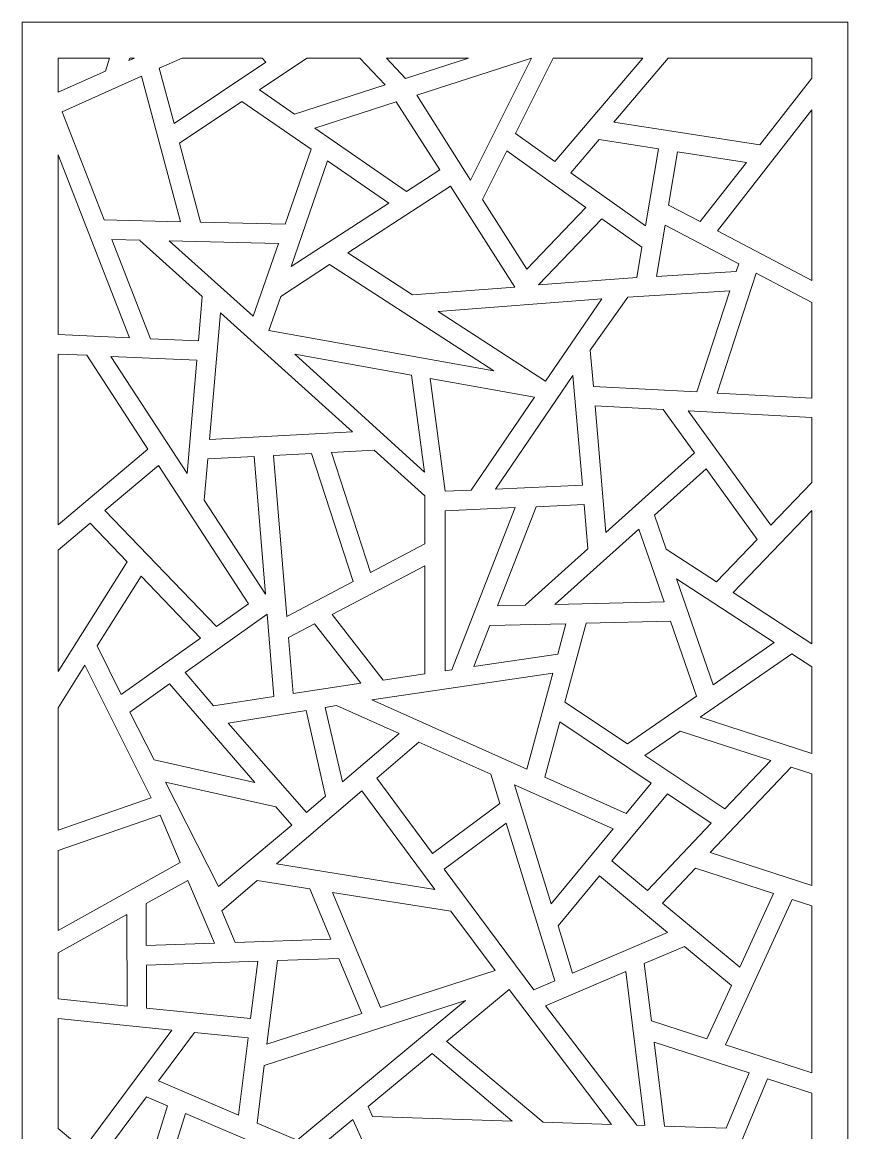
# Model space of a CAD drawing. Header units: centimetres. Extents: x 16 to 23, y -8.6 to 8.7.
# Drawn here: x 15.99 to 22.99, y -0.73 to 8.69 of the extents above; entities that cross this region are included whole.
import ezdxf

# ---------------------------------------------------------------- set-up
doc = ezdxf.new("R2010")
doc.units = ezdxf.units.CM
doc.header["$MEASUREMENT"] = 0
doc.layers.add('layer 1', color=7, linetype='Continuous')

msp = doc.modelspace()

# ---------------------------------------------------------------- linework, layer by layer
at = {"layer": 'layer 1', "color": 250, "lineweight": 9}
for points, knots in [([(15.99102, 8.68746), (15.99102, 8.68746), (22.99165, 8.68746), (22.99165, 8.68746), (22.99165, 8.68746), (22.99165, 8.68746), (22.99165, -8.63422), (22.99165, -8.63422), (22.99165, -8.63422), (22.99165, -8.63422), (15.99102, -8.63422), (15.99102, -8.63422), (15.99102, -8.63422), (15.99102, -8.63422), (15.99102, 8.68746), (15.99102, 8.68746)], [0, 0, 0, 0, 0.2, 0.2, 0.2, 0.2, 0.4, 0.4, 0.4, 0.4, 0.6, 0.6, 0.6, 0.6, 1, 1, 1, 1]), ([(16.2952, 8.38327), (16.2952, 8.38327), (16.73015, 8.38327), (16.73015, 8.38327), (16.73015, 8.38327), (16.73015, 8.38327), (16.69594, 8.2725), (16.69594, 8.2725), (16.69594, 8.2725), (16.69594, 8.2725), (16.2952, 8.09321), (16.2952, 8.09321), (16.2952, 8.09321), (16.2952, 8.09321), (16.2952, 8.38327), (16.2952, 8.38327)], [0, 0, 0, 0, 0.2, 0.2, 0.2, 0.2, 0.4, 0.4, 0.4, 0.4, 0.6, 0.6, 0.6, 0.6, 1, 1, 1, 1]), ([(16.9026, 8.38327), (16.9026, 8.38327), (16.94348, 8.38327), (16.94348, 8.38327), (16.94348, 8.38327), (16.94348, 8.38327), (16.89605, 8.36206), (16.89605, 8.36206), (16.89605, 8.36206), (16.89605, 8.36206), (16.9026, 8.38327), (16.9026, 8.38327)], [0, 0, 0, 0, 0.25, 0.25, 0.25, 0.25, 0.5, 0.5, 0.5, 0.5, 1, 1, 1, 1]), ([(17.34696, 8.38327), (17.34696, 8.38327), (18.02635, 8.38327), (18.02635, 8.38327), (18.02635, 8.38327), (18.02635, 8.38327), (18.05574, 8.3478), (18.05574, 8.3478), (18.05574, 8.3478), (18.05574, 8.3478), (17.27912, 7.8288), (17.27912, 7.8288), (17.27912, 7.8288), (17.27912, 7.8288), (17.15357, 8.29675), (17.15357, 8.29675), (17.15357, 8.29675), (17.15357, 8.29675), (17.34696, 8.38327), (17.34696, 8.38327)], [0, 0, 0, 0, 0.1666667, 0.1666667, 0.1666667, 0.1666667, 0.3333333, 0.3333333, 0.3333333, 0.3333333, 0.5, 0.5, 0.5, 0.5, 0.6666667, 0.6666667, 0.6666667, 0.6666667, 1, 1, 1, 1]), ([(18.40521, 8.38327), (18.40521, 8.38327), (18.85301, 8.38327), (18.85301, 8.38327), (18.85301, 8.38327), (18.85301, 8.38327), (19.06866, 8.1552), (19.06866, 8.1552), (19.06866, 8.1552), (19.06866, 8.1552), (18.30096, 7.90678), (18.30096, 7.90678), (18.30096, 7.90678), (18.30096, 7.90678), (18.00188, 8.11375), (18.00188, 8.11375), (18.00188, 8.11375), (18.00188, 8.11375), (18.40521, 8.38327), (18.40521, 8.38327)], [0, 0, 0, 0, 0.1666667, 0.1666667, 0.1666667, 0.1666667, 0.3333333, 0.3333333, 0.3333333, 0.3333333, 0.5, 0.5, 0.5, 0.5, 0.6666667, 0.6666667, 0.6666667, 0.6666667, 1, 1, 1, 1]), ([(19.77447, 8.38327), (19.77447, 8.38327), (19.24223, 8.21137), (19.24223, 8.21137), (19.24223, 8.21137), (19.24223, 8.21137), (19.07968, 8.38327), (19.07968, 8.38327), (19.07968, 8.38327), (19.07968, 8.38327), (19.77447, 8.38327), (19.77447, 8.38327)], [0, 0, 0, 0, 0.25, 0.25, 0.25, 0.25, 0.5, 0.5, 0.5, 0.5, 1, 1, 1, 1]), ([(19.33615, 8.06848), (19.33615, 8.06848), (20.30906, 8.38327), (20.30906, 8.38327), (20.30906, 8.38327), (20.30906, 8.38327), (19.79183, 7.34656), (19.79183, 7.34656), (19.79183, 7.34656), (19.79183, 7.34656), (19.33615, 8.06848), (19.33615, 8.06848)], [0, 0, 0, 0, 0.25, 0.25, 0.25, 0.25, 0.5, 0.5, 0.5, 0.5, 1, 1, 1, 1]), ([(21.2536, 8.38327), (21.2536, 8.38327), (20.49306, 8.38327), (20.49306, 8.38327), (20.49306, 8.38327), (20.49306, 8.38327), (20.17444, 7.74464), (20.17444, 7.74464), (20.17444, 7.74464), (20.17444, 7.74464), (20.5083, 7.50645), (20.5083, 7.50645), (20.5083, 7.50645), (20.5083, 7.50645), (21.2536, 8.38327), (21.2536, 8.38327)], [0, 0, 0, 0, 0.2, 0.2, 0.2, 0.2, 0.4, 0.4, 0.4, 0.4, 0.6, 0.6, 0.6, 0.6, 1, 1, 1, 1]), ([(22.68747, 8.21369), (22.68747, 8.21369), (22.68747, 8.38327), (22.68747, 8.38327), (22.68747, 8.38327), (22.68747, 8.38327), (21.4697, 8.38327), (21.4697, 8.38327), (21.4697, 8.38327), (21.4697, 8.38327), (21.00749, 7.83951), (21.00749, 7.83951), (21.00749, 7.83951), (21.00749, 7.83951), (22.24703, 7.6474), (22.24703, 7.6474), (22.24703, 7.6474), (22.24703, 7.6474), (22.68747, 8.21369), (22.68747, 8.21369)], [0, 0, 0, 0, 0.1666667, 0.1666667, 0.1666667, 0.1666667, 0.3333333, 0.3333333, 0.3333333, 0.3333333, 0.5, 0.5, 0.5, 0.5, 0.6666667, 0.6666667, 0.6666667, 0.6666667, 1, 1, 1, 1]), ([(16.68702, 7.01125), (16.68702, 7.01125), (17.33229, 6.9954), (17.33229, 6.9954), (17.33229, 6.9954), (17.33229, 6.9954), (17.00141, 8.22866), (17.00141, 8.22866), (17.00141, 8.22866), (17.00141, 8.22866), (16.32965, 7.92809), (16.32965, 7.92809), (16.32965, 7.92809), (16.32965, 7.92809), (16.68702, 7.01125), (16.68702, 7.01125)], [0, 0, 0, 0, 0.2, 0.2, 0.2, 0.2, 0.4, 0.4, 0.4, 0.4, 0.6, 0.6, 0.6, 0.6, 1, 1, 1, 1]), ([(17.50385, 6.99118), (17.50385, 6.99118), (18.22024, 6.97358), (18.22024, 6.97358), (18.22024, 6.97358), (18.22024, 6.97358), (18.44001, 7.61018), (18.44001, 7.61018), (18.44001, 7.61018), (18.44001, 7.61018), (17.85458, 8.01531), (17.85458, 8.01531), (17.85458, 8.01531), (17.85458, 8.01531), (17.32418, 7.66086), (17.32418, 7.66086), (17.32418, 7.66086), (17.32418, 7.66086), (17.50385, 6.99118), (17.50385, 6.99118)], [0, 0, 0, 0, 0.1666667, 0.1666667, 0.1666667, 0.1666667, 0.3333333, 0.3333333, 0.3333333, 0.3333333, 0.5, 0.5, 0.5, 0.5, 0.6666667, 0.6666667, 0.6666667, 0.6666667, 1, 1, 1, 1]), ([(19.16088, 8.01176), (19.16088, 8.01176), (18.47156, 7.78873), (18.47156, 7.78873), (18.47156, 7.78873), (18.47156, 7.78873), (19.24856, 7.25102), (19.24856, 7.25102), (19.24856, 7.25102), (19.24856, 7.25102), (19.53179, 7.43476), (19.53179, 7.43476), (19.53179, 7.43476), (19.53179, 7.43476), (19.16088, 8.01176), (19.16088, 8.01176)], [0, 0, 0, 0, 0.2, 0.2, 0.2, 0.2, 0.4, 0.4, 0.4, 0.4, 0.6, 0.6, 0.6, 0.6, 1, 1, 1, 1]), ([(22.68747, 6.49681), (22.68747, 6.49681), (22.68747, 7.94557), (22.68747, 7.94557), (22.68747, 7.94557), (22.68747, 7.94557), (21.88813, 6.91783), (21.88813, 6.91783), (21.88813, 6.91783), (21.88813, 6.91783), (22.68747, 6.49681), (22.68747, 6.49681)], [0, 0, 0, 0, 0.25, 0.25, 0.25, 0.25, 0.5, 0.5, 0.5, 0.5, 1, 1, 1, 1]), ([(21.27566, 6.95903), (21.27566, 6.95903), (20.64283, 7.41049), (20.64283, 7.41049), (20.64283, 7.41049), (20.64283, 7.41049), (20.88238, 7.69232), (20.88238, 7.69232), (20.88238, 7.69232), (20.88238, 7.69232), (21.38552, 7.61434), (21.38552, 7.61434), (21.38552, 7.61434), (21.38552, 7.61434), (21.27566, 6.95903), (21.27566, 6.95903)], [0, 0, 0, 0, 0.2, 0.2, 0.2, 0.2, 0.4, 0.4, 0.4, 0.4, 0.6, 0.6, 0.6, 0.6, 1, 1, 1, 1]), ([(16.2952, 6.03797), (16.2952, 6.03797), (16.2952, 7.56313), (16.2952, 7.56313), (16.2952, 7.56313), (16.2952, 7.56313), (16.90029, 6.0108), (16.90029, 6.0108), (16.90029, 6.0108), (16.90029, 6.0108), (16.2952, 6.03797), (16.2952, 6.03797)], [0, 0, 0, 0, 0.25, 0.25, 0.25, 0.25, 0.5, 0.5, 0.5, 0.5, 1, 1, 1, 1]), ([(20.26884, 6.59324), (20.26884, 6.59324), (19.89474, 7.18402), (19.89474, 7.18402), (19.89474, 7.18402), (19.89474, 7.18402), (20.10009, 7.59561), (20.10009, 7.59561), (20.10009, 7.59561), (20.10009, 7.59561), (20.77121, 7.11684), (20.77121, 7.11684), (20.77121, 7.11684), (20.77121, 7.11684), (20.26884, 6.59324), (20.26884, 6.59324)], [0, 0, 0, 0, 0.2, 0.2, 0.2, 0.2, 0.4, 0.4, 0.4, 0.4, 0.6, 0.6, 0.6, 0.6, 1, 1, 1, 1]), ([(21.5482, 7.58913), (21.5482, 7.58913), (22.13142, 7.49874), (22.13142, 7.49874), (22.13142, 7.49874), (22.13142, 7.49874), (21.7402, 6.99574), (21.7402, 6.99574), (21.7402, 6.99574), (21.7402, 6.99574), (21.47237, 7.1368), (21.47237, 7.1368), (21.47237, 7.1368), (21.47237, 7.1368), (21.5482, 7.58913), (21.5482, 7.58913)], [0, 0, 0, 0, 0.2, 0.2, 0.2, 0.2, 0.4, 0.4, 0.4, 0.4, 0.6, 0.6, 0.6, 0.6, 1, 1, 1, 1]), ([(18.58057, 7.51292), (18.58057, 7.51292), (18.2707, 6.61537), (18.2707, 6.61537), (18.2707, 6.61537), (18.2707, 6.61537), (19.09927, 7.15398), (19.09927, 7.15398), (19.09927, 7.15398), (19.09927, 7.15398), (18.58057, 7.51292), (18.58057, 7.51292)], [0, 0, 0, 0, 0.25, 0.25, 0.25, 0.25, 0.5, 0.5, 0.5, 0.5, 1, 1, 1, 1]), ([(19.30175, 6.37391), (19.30175, 6.37391), (18.75087, 6.73118), (18.75087, 6.73118), (18.75087, 6.73118), (18.75087, 6.73118), (19.62212, 7.29611), (19.62212, 7.29611), (19.62212, 7.29611), (19.62212, 7.29611), (20.1687, 6.44089), (20.1687, 6.44089), (20.1687, 6.44089), (20.1687, 6.44089), (19.30175, 6.37391), (19.30175, 6.37391)], [0, 0, 0, 0, 0.2, 0.2, 0.2, 0.2, 0.4, 0.4, 0.4, 0.4, 0.6, 0.6, 0.6, 0.6, 1, 1, 1, 1]), ([(20.90668, 7.0202), (20.90668, 7.0202), (21.24541, 6.77855), (21.24541, 6.77855), (21.24541, 6.77855), (21.24541, 6.77855), (21.20325, 6.52175), (21.20325, 6.52175), (21.20325, 6.52175), (21.20325, 6.52175), (20.36786, 6.45999), (20.36786, 6.45999), (20.36786, 6.45999), (20.36786, 6.45999), (20.90668, 7.0202), (20.90668, 7.0202)], [0, 0, 0, 0, 0.2, 0.2, 0.2, 0.2, 0.4, 0.4, 0.4, 0.4, 0.6, 0.6, 0.6, 0.6, 1, 1, 1, 1]), ([(21.44371, 6.96589), (21.44371, 6.96589), (22.06643, 6.63791), (22.06643, 6.63791), (22.06643, 6.63791), (22.06643, 6.63791), (22.04527, 6.57289), (22.04527, 6.57289), (22.04527, 6.57289), (22.04527, 6.57289), (21.37096, 6.53193), (21.37096, 6.53193), (21.37096, 6.53193), (21.37096, 6.53193), (21.44371, 6.96589), (21.44371, 6.96589)], [0, 0, 0, 0, 0.2, 0.2, 0.2, 0.2, 0.4, 0.4, 0.4, 0.4, 0.6, 0.6, 0.6, 0.6, 1, 1, 1, 1]), ([(17.08013, 6.00273), (17.08013, 6.00273), (17.48587, 5.98451), (17.48587, 5.98451), (17.48587, 5.98451), (17.48587, 5.98451), (17.51829, 6.35998), (17.51829, 6.35998), (17.51829, 6.35998), (17.51829, 6.35998), (16.98888, 6.83558), (16.98888, 6.83558), (16.98888, 6.83558), (16.98888, 6.83558), (16.99214, 6.83895), (16.99214, 6.83895), (16.99214, 6.83895), (16.99214, 6.83895), (16.75188, 6.84486), (16.75188, 6.84486), (16.75188, 6.84486), (16.75188, 6.84486), (17.08013, 6.00273), (17.08013, 6.00273)], [0, 0, 0, 0, 0.1428571, 0.1428571, 0.1428571, 0.1428571, 0.2857143, 0.2857143, 0.2857143, 0.2857143, 0.4285714, 0.4285714, 0.4285714, 0.4285714, 0.5714286, 0.5714286, 0.5714286, 0.5714286, 0.7142857, 0.7142857, 0.7142857, 0.7142857, 1, 1, 1, 1]), ([(17.23835, 6.83291), (17.23835, 6.83291), (17.95074, 6.19295), (17.95074, 6.19295), (17.95074, 6.19295), (17.95074, 6.19295), (18.16382, 6.81017), (18.16382, 6.81017), (18.16382, 6.81017), (18.16382, 6.81017), (17.23835, 6.83291), (17.23835, 6.83291)], [0, 0, 0, 0, 0.25, 0.25, 0.25, 0.25, 0.5, 0.5, 0.5, 0.5, 1, 1, 1, 1]), ([(18.08365, 6.07355), (18.08365, 6.07355), (18.08365, 6.07355), (18.08365, 6.07355), (18.08365, 6.07355), (18.08365, 6.07355), (18.18332, 6.36224), (18.18332, 6.36224), (18.18332, 6.36224), (18.18332, 6.36224), (18.59811, 6.63307), (18.59811, 6.63307), (18.59811, 6.63307), (18.59811, 6.63307), (19.99074, 5.72991), (19.99074, 5.72991), (19.99074, 5.72991), (19.99074, 5.72991), (18.08365, 6.07356), (18.08365, 6.07356), (18.08365, 6.07356), (18.08365, 6.07356), (18.08365, 6.07355), (18.08365, 6.07355)], [0, 0, 0, 0, 0.1428571, 0.1428571, 0.1428571, 0.1428571, 0.2857143, 0.2857143, 0.2857143, 0.2857143, 0.4285714, 0.4285714, 0.4285714, 0.4285714, 0.5714286, 0.5714286, 0.5714286, 0.5714286, 0.7142857, 0.7142857, 0.7142857, 0.7142857, 1, 1, 1, 1]), ([(22.68747, 5.49953), (22.68747, 5.49953), (22.68747, 6.31081), (22.68747, 6.31081), (22.68747, 6.31081), (22.68747, 6.31081), (22.21415, 6.56011), (22.21415, 6.56011), (22.21415, 6.56011), (22.21415, 6.56011), (21.88292, 5.54223), (21.88292, 5.54223), (21.88292, 5.54223), (21.88292, 5.54223), (22.68747, 5.49953), (22.68747, 5.49953)], [0, 0, 0, 0, 0.2, 0.2, 0.2, 0.2, 0.4, 0.4, 0.4, 0.4, 0.6, 0.6, 0.6, 0.6, 1, 1, 1, 1]), ([(21.99169, 6.40826), (21.99169, 6.40826), (21.12668, 6.35636), (21.12668, 6.35636), (21.12668, 6.35636), (21.12668, 6.35636), (20.80747, 5.90536), (20.80747, 5.90536), (20.80747, 5.90536), (20.80747, 5.90536), (20.83402, 5.59792), (20.83402, 5.59792), (20.83402, 5.59792), (20.83402, 5.59792), (21.71281, 5.55127), (21.71281, 5.55127), (21.71281, 5.55127), (21.71281, 5.55127), (21.99169, 6.40826), (21.99169, 6.40826)], [0, 0, 0, 0, 0.1666667, 0.1666667, 0.1666667, 0.1666667, 0.3333333, 0.3333333, 0.3333333, 0.3333333, 0.5, 0.5, 0.5, 0.5, 0.6666667, 0.6666667, 0.6666667, 0.6666667, 1, 1, 1, 1]), ([(19.51936, 6.23278), (19.51936, 6.23278), (20.90575, 6.34148), (20.90575, 6.34148), (20.90575, 6.34148), (20.90575, 6.34148), (20.42902, 5.64283), (20.42902, 5.64283), (20.42902, 5.64283), (20.42902, 5.64283), (19.51936, 6.23278), (19.51936, 6.23278)], [0, 0, 0, 0, 0.25, 0.25, 0.25, 0.25, 0.5, 0.5, 0.5, 0.5, 1, 1, 1, 1]), ([(18.7931, 5.21323), (18.7931, 5.21323), (17.6716, 6.22227), (17.6716, 6.22227), (17.6716, 6.22227), (17.6716, 6.22227), (17.57888, 5.14878), (17.57888, 5.14878), (17.57888, 5.14878), (17.57888, 5.14878), (18.7931, 5.21323), (18.7931, 5.21323)], [0, 0, 0, 0, 0.25, 0.25, 0.25, 0.25, 0.5, 0.5, 0.5, 0.5, 1, 1, 1, 1]), ([(16.2952, 4.42503), (16.2952, 4.42503), (16.2952, 5.87319), (16.2952, 5.87319), (16.2952, 5.87319), (16.2952, 5.87319), (16.53946, 5.86223), (16.53946, 5.86223), (16.53946, 5.86223), (16.53946, 5.86223), (17.05665, 5.06668), (17.05665, 5.06668), (17.05665, 5.06668), (17.05665, 5.06668), (16.2952, 4.42503), (16.2952, 4.42503)], [0, 0, 0, 0, 0.2, 0.2, 0.2, 0.2, 0.4, 0.4, 0.4, 0.4, 0.6, 0.6, 0.6, 0.6, 1, 1, 1, 1]), ([(16.7419, 5.85314), (16.7419, 5.85314), (17.3886, 4.85842), (17.3886, 4.85842), (17.3886, 4.85842), (17.3886, 4.85842), (17.47169, 5.82038), (17.47169, 5.82038), (17.47169, 5.82038), (17.47169, 5.82038), (16.7419, 5.85314), (16.7419, 5.85314)], [0, 0, 0, 0, 0.25, 0.25, 0.25, 0.25, 0.5, 0.5, 0.5, 0.5, 1, 1, 1, 1]), ([(19.4016, 4.86954), (19.4016, 4.86954), (18.30398, 5.87227), (18.30398, 5.87227), (18.30398, 5.87227), (18.30398, 5.87227), (19.29135, 5.69436), (19.29135, 5.69436), (19.29135, 5.69436), (19.29135, 5.69436), (19.4016, 4.86954), (19.4016, 4.86954)], [0, 0, 0, 0, 0.25, 0.25, 0.25, 0.25, 0.5, 0.5, 0.5, 0.5, 1, 1, 1, 1]), ([(19.45004, 5.66576), (19.45004, 5.66576), (20.33577, 5.50616), (20.33577, 5.50616), (20.33577, 5.50616), (20.33577, 5.50616), (19.79814, 4.71825), (19.79814, 4.71825), (19.79814, 4.71825), (19.79814, 4.71825), (19.57801, 4.70837), (19.57801, 4.70837), (19.57801, 4.70837), (19.57801, 4.70837), (19.45004, 5.66576), (19.45004, 5.66576)], [0, 0, 0, 0, 0.2, 0.2, 0.2, 0.2, 0.4, 0.4, 0.4, 0.4, 0.6, 0.6, 0.6, 0.6, 1, 1, 1, 1]), ([(20.66084, 5.69046), (20.66084, 5.69046), (20.74115, 4.76059), (20.74115, 4.76059), (20.74115, 4.76059), (20.74115, 4.76059), (20.00375, 4.72749), (20.00375, 4.72749), (20.00375, 4.72749), (20.00375, 4.72749), (20.66084, 5.69046), (20.66084, 5.69046)], [0, 0, 0, 0, 0.25, 0.25, 0.25, 0.25, 0.5, 0.5, 0.5, 0.5, 1, 1, 1, 1]), ([(20.84834, 5.43218), (20.84834, 5.43218), (21.42739, 5.40145), (21.42739, 5.40145), (21.42739, 5.40145), (21.42739, 5.40145), (21.69296, 5.03414), (21.69296, 5.03414), (21.69296, 5.03414), (21.69296, 5.03414), (20.94106, 4.35869), (20.94106, 4.35869), (20.94106, 4.35869), (20.94106, 4.35869), (20.84834, 5.43218), (20.84834, 5.43218)], [0, 0, 0, 0, 0.2, 0.2, 0.2, 0.2, 0.4, 0.4, 0.4, 0.4, 0.6, 0.6, 0.6, 0.6, 1, 1, 1, 1]), ([(22.68747, 4.78291), (22.68747, 4.78291), (22.68747, 5.33456), (22.68747, 5.33456), (22.68747, 5.33456), (22.68747, 5.33456), (21.63856, 5.39024), (21.63856, 5.39024), (21.63856, 5.39024), (21.63856, 5.39024), (22.3397, 4.42045), (22.3397, 4.42045), (22.3397, 4.42045), (22.3397, 4.42045), (22.68747, 4.78291), (22.68747, 4.78291)], [0, 0, 0, 0, 0.2, 0.2, 0.2, 0.2, 0.4, 0.4, 0.4, 0.4, 0.6, 0.6, 0.6, 0.6, 1, 1, 1, 1]), ([(18.05316, 3.83623), (18.05316, 3.83623), (17.95713, 5.00388), (17.95713, 5.00388), (17.95713, 5.00388), (17.95713, 5.00388), (17.56456, 4.98305), (17.56456, 4.98305), (17.56456, 4.98305), (17.56456, 4.98305), (17.53443, 4.63412), (17.53443, 4.63412), (17.53443, 4.63412), (17.53443, 4.63412), (18.05316, 3.83623), (18.05316, 3.83623)], [0, 0, 0, 0, 0.2, 0.2, 0.2, 0.2, 0.4, 0.4, 0.4, 0.4, 0.6, 0.6, 0.6, 0.6, 1, 1, 1, 1]), ([(18.12172, 5.01262), (18.12172, 5.01262), (18.23407, 3.64658), (18.23407, 3.64658), (18.23407, 3.64658), (18.23407, 3.64658), (18.79697, 3.94305), (18.79697, 3.94305), (18.79697, 3.94305), (18.79697, 3.94305), (18.44335, 5.02969), (18.44335, 5.02969), (18.44335, 5.02969), (18.44335, 5.02969), (18.12172, 5.01262), (18.12172, 5.01262)], [0, 0, 0, 0, 0.2, 0.2, 0.2, 0.2, 0.4, 0.4, 0.4, 0.4, 0.6, 0.6, 0.6, 0.6, 1, 1, 1, 1]), ([(19.40466, 4.67087), (19.40466, 4.67087), (19.40466, 4.26312), (19.40466, 4.26312), (19.40466, 4.26312), (19.40466, 4.26312), (18.94469, 4.02086), (18.94469, 4.02086), (18.94469, 4.02086), (18.94469, 4.02086), (18.61345, 5.03872), (18.61345, 5.03872), (18.61345, 5.03872), (18.61345, 5.03872), (18.97515, 5.05792), (18.97515, 5.05792), (18.97515, 5.05792), (18.97515, 5.05792), (19.40466, 4.67087), (19.40466, 4.67087)], [0, 0, 0, 0, 0.1666667, 0.1666667, 0.1666667, 0.1666667, 0.3333333, 0.3333333, 0.3333333, 0.3333333, 0.5, 0.5, 0.5, 0.5, 0.6666667, 0.6666667, 0.6666667, 0.6666667, 1, 1, 1, 1]), ([(17.63721, 3.56076), (17.63721, 3.56076), (17.90945, 3.75497), (17.90945, 3.75497), (17.90945, 3.75497), (17.90945, 3.75497), (17.14707, 4.92762), (17.14707, 4.92762), (17.14707, 4.92762), (17.14707, 4.92762), (16.69293, 4.54491), (16.69293, 4.54491), (16.69293, 4.54491), (16.69293, 4.54491), (17.63721, 3.56076), (17.63721, 3.56076)], [0, 0, 0, 0, 0.2, 0.2, 0.2, 0.2, 0.4, 0.4, 0.4, 0.4, 0.6, 0.6, 0.6, 0.6, 1, 1, 1, 1]), ([(21.8798, 3.94113), (21.8798, 3.94113), (21.45277, 4.21873), (21.45277, 4.21873), (21.45277, 4.21873), (21.45277, 4.21873), (21.35312, 4.50742), (21.35312, 4.50742), (21.35312, 4.50742), (21.35312, 4.50742), (21.79001, 4.89989), (21.79001, 4.89989), (21.79001, 4.89989), (21.79001, 4.89989), (22.22389, 4.29976), (22.22389, 4.29976), (22.22389, 4.29976), (22.22389, 4.29976), (21.8798, 3.94113), (21.8798, 3.94113)], [0, 0, 0, 0, 0.1666667, 0.1666667, 0.1666667, 0.1666667, 0.3333333, 0.3333333, 0.3333333, 0.3333333, 0.5, 0.5, 0.5, 0.5, 0.6666667, 0.6666667, 0.6666667, 0.6666667, 1, 1, 1, 1]), ([(19.63312, 3.19346), (19.63312, 3.19346), (20.16975, 4.57016), (20.16975, 4.57016), (20.16975, 4.57016), (20.16975, 4.57016), (19.57801, 4.5436), (19.57801, 4.5436), (19.57801, 4.5436), (19.57801, 4.5436), (19.57801, 3.18525), (19.57801, 3.18525), (19.57801, 3.18525), (19.57801, 3.18525), (19.63312, 3.19346), (19.63312, 3.19346)], [0, 0, 0, 0, 0.2, 0.2, 0.2, 0.2, 0.4, 0.4, 0.4, 0.4, 0.6, 0.6, 0.6, 0.6, 1, 1, 1, 1]), ([(20.75532, 4.59645), (20.75532, 4.59645), (20.78776, 4.22098), (20.78776, 4.22098), (20.78776, 4.22098), (20.78776, 4.22098), (20.25834, 3.74538), (20.25834, 3.74538), (20.25834, 3.74538), (20.25834, 3.74538), (20.2616, 3.742), (20.2616, 3.742), (20.2616, 3.742), (20.2616, 3.742), (20.02134, 3.7361), (20.02134, 3.7361), (20.02134, 3.7361), (20.02134, 3.7361), (20.3496, 4.57823), (20.3496, 4.57823), (20.3496, 4.57823), (20.3496, 4.57823), (20.75532, 4.59645), (20.75532, 4.59645)], [0, 0, 0, 0, 0.1428571, 0.1428571, 0.1428571, 0.1428571, 0.2857143, 0.2857143, 0.2857143, 0.2857143, 0.4285714, 0.4285714, 0.4285714, 0.4285714, 0.5714286, 0.5714286, 0.5714286, 0.5714286, 0.7142857, 0.7142857, 0.7142857, 0.7142857, 1, 1, 1, 1]), ([(22.68747, 3.41611), (22.68747, 3.41611), (22.68747, 4.54508), (22.68747, 4.54508), (22.68747, 4.54508), (22.68747, 4.54508), (22.02033, 3.84979), (22.02033, 3.84979), (22.02033, 3.84979), (22.02033, 3.84979), (22.68747, 3.41611), (22.68747, 3.41611)], [0, 0, 0, 0, 0.25, 0.25, 0.25, 0.25, 0.5, 0.5, 0.5, 0.5, 1, 1, 1, 1]), ([(16.2952, 3.18106), (16.2952, 3.18106), (16.2952, 4.20976), (16.2952, 4.20976), (16.2952, 4.20976), (16.2952, 4.20976), (16.56676, 4.4386), (16.56676, 4.4386), (16.56676, 4.4386), (16.56676, 4.4386), (16.88205, 4.11), (16.88205, 4.11), (16.88205, 4.11), (16.88205, 4.11), (16.2952, 3.18106), (16.2952, 3.18106)], [0, 0, 0, 0, 0.2, 0.2, 0.2, 0.2, 0.4, 0.4, 0.4, 0.4, 0.6, 0.6, 0.6, 0.6, 1, 1, 1, 1]), ([(21.2202, 4.38801), (21.2202, 4.38801), (21.43328, 3.7708), (21.43328, 3.7708), (21.43328, 3.7708), (21.43328, 3.7708), (20.50782, 3.74806), (20.50782, 3.74806), (20.50782, 3.74806), (20.50782, 3.74806), (21.2202, 4.38801), (21.2202, 4.38801)], [0, 0, 0, 0, 0.25, 0.25, 0.25, 0.25, 0.5, 0.5, 0.5, 0.5, 1, 1, 1, 1]), ([(19.40466, 4.07712), (19.40466, 4.07712), (19.40466, 3.1595), (19.40466, 3.1595), (19.40466, 3.1595), (19.40466, 3.1595), (19.05129, 3.10689), (19.05129, 3.10689), (19.05129, 3.10689), (19.05129, 3.10689), (18.61867, 3.66314), (18.61867, 3.66314), (18.61867, 3.66314), (18.61867, 3.66314), (19.40466, 4.07712), (19.40466, 4.07712)], [0, 0, 0, 0, 0.2, 0.2, 0.2, 0.2, 0.4, 0.4, 0.4, 0.4, 0.6, 0.6, 0.6, 0.6, 1, 1, 1, 1]), ([(16.99937, 3.98772), (16.99937, 3.98772), (16.62528, 3.39693), (16.62528, 3.39693), (16.62528, 3.39693), (16.62528, 3.39693), (16.83063, 2.98535), (16.83063, 2.98535), (16.83063, 2.98535), (16.83063, 2.98535), (17.50175, 3.46412), (17.50175, 3.46412), (17.50175, 3.46412), (17.50175, 3.46412), (16.99937, 3.98772), (16.99937, 3.98772)], [0, 0, 0, 0, 0.2, 0.2, 0.2, 0.2, 0.4, 0.4, 0.4, 0.4, 0.6, 0.6, 0.6, 0.6, 1, 1, 1, 1]), ([(21.54016, 3.9656), (21.54016, 3.9656), (22.36873, 3.42699), (22.36873, 3.42699), (22.36873, 3.42699), (22.36873, 3.42699), (21.85003, 3.06804), (21.85003, 3.06804), (21.85003, 3.06804), (21.85003, 3.06804), (21.54016, 3.9656), (21.54016, 3.9656)], [0, 0, 0, 0, 0.25, 0.25, 0.25, 0.25, 0.5, 0.5, 0.5, 0.5, 1, 1, 1, 1]), ([(18.12458, 2.96794), (18.12458, 2.96794), (18.06721, 3.66545), (18.06721, 3.66545), (18.06721, 3.66545), (18.06721, 3.66545), (17.37336, 3.17047), (17.37336, 3.17047), (17.37336, 3.17047), (17.37336, 3.17047), (17.61292, 2.88864), (17.61292, 2.88864), (17.61292, 2.88864), (17.61292, 2.88864), (18.12458, 2.96794), (18.12458, 2.96794)], [0, 0, 0, 0, 0.2, 0.2, 0.2, 0.2, 0.4, 0.4, 0.4, 0.4, 0.6, 0.6, 0.6, 0.6, 1, 1, 1, 1]), ([(18.24874, 3.46831), (18.24874, 3.46831), (18.28781, 2.99324), (18.28781, 2.99324), (18.28781, 2.99324), (18.28781, 2.99324), (18.86195, 3.08222), (18.86195, 3.08222), (18.86195, 3.08222), (18.86195, 3.08222), (18.47074, 3.58523), (18.47074, 3.58523), (18.47074, 3.58523), (18.47074, 3.58523), (18.24874, 3.46831), (18.24874, 3.46831)], [0, 0, 0, 0, 0.2, 0.2, 0.2, 0.2, 0.4, 0.4, 0.4, 0.4, 0.6, 0.6, 0.6, 0.6, 1, 1, 1, 1]), ([(20.60175, 3.58556), (20.60175, 3.58556), (20.53248, 3.32739), (20.53248, 3.32739), (20.53248, 3.32739), (20.53248, 3.32739), (19.82072, 3.22144), (19.82072, 3.22144), (19.82072, 3.22144), (19.82072, 3.22144), (19.95648, 3.56971), (19.95648, 3.56971), (19.95648, 3.56971), (19.95648, 3.56971), (20.60175, 3.58556), (20.60175, 3.58556)], [0, 0, 0, 0, 0.2, 0.2, 0.2, 0.2, 0.4, 0.4, 0.4, 0.4, 0.6, 0.6, 0.6, 0.6, 1, 1, 1, 1]), ([(21.48969, 3.60738), (21.48969, 3.60738), (21.70947, 2.97078), (21.70947, 2.97078), (21.70947, 2.97078), (21.70947, 2.97078), (21.12404, 2.56565), (21.12404, 2.56565), (21.12404, 2.56565), (21.12404, 2.56565), (20.59364, 2.9201), (20.59364, 2.9201), (20.59364, 2.9201), (20.59364, 2.9201), (20.77331, 3.58978), (20.77331, 3.58978), (20.77331, 3.58978), (20.77331, 3.58978), (21.48969, 3.60738), (21.48969, 3.60738)], [0, 0, 0, 0, 0.1666667, 0.1666667, 0.1666667, 0.1666667, 0.3333333, 0.3333333, 0.3333333, 0.3333333, 0.5, 0.5, 0.5, 0.5, 0.6666667, 0.6666667, 0.6666667, 0.6666667, 1, 1, 1, 1]), ([(22.68747, 2.48598), (22.68747, 2.48598), (22.68747, 3.21979), (22.68747, 3.21979), (22.68747, 3.21979), (22.68747, 3.21979), (22.51803, 3.32993), (22.51803, 3.32993), (22.51803, 3.32993), (22.51803, 3.32993), (21.74101, 2.79224), (21.74101, 2.79224), (21.74101, 2.79224), (21.74101, 2.79224), (22.68747, 2.48598), (22.68747, 2.48598)], [0, 0, 0, 0, 0.2, 0.2, 0.2, 0.2, 0.4, 0.4, 0.4, 0.4, 0.6, 0.6, 0.6, 0.6, 1, 1, 1, 1]), ([(16.2952, 1.83514), (16.2952, 1.83514), (16.2952, 2.87328), (16.2952, 2.87328), (16.2952, 2.87328), (16.2952, 2.87328), (16.52236, 3.23442), (16.52236, 3.23442), (16.52236, 3.23442), (16.52236, 3.23442), (17.08421, 2.10827), (17.08421, 2.10827), (17.08421, 2.10827), (17.08421, 2.10827), (16.2952, 1.83514), (16.2952, 1.83514)], [0, 0, 0, 0, 0.2, 0.2, 0.2, 0.2, 0.4, 0.4, 0.4, 0.4, 0.6, 0.6, 0.6, 0.6, 1, 1, 1, 1]), ([(18.95648, 2.9404), (18.95648, 2.9404), (20.48924, 3.16622), (20.48924, 3.16622), (20.48924, 3.16622), (20.48924, 3.16622), (20.27087, 2.3523), (20.27087, 2.3523), (20.27087, 2.3523), (20.27087, 2.3523), (18.95648, 2.9404), (18.95648, 2.9404)], [0, 0, 0, 0, 0.25, 0.25, 0.25, 0.25, 0.5, 0.5, 0.5, 0.5, 1, 1, 1, 1]), ([(17.96304, 2.23913), (17.96304, 2.23913), (17.23925, 3.0748), (17.23925, 3.0748), (17.23925, 3.0748), (17.23925, 3.0748), (16.90498, 2.83632), (16.90498, 2.83632), (16.90498, 2.83632), (16.90498, 2.83632), (17.11071, 2.43074), (17.11071, 2.43074), (17.11071, 2.43074), (17.11071, 2.43074), (17.96304, 2.23913), (17.96304, 2.23913)], [0, 0, 0, 0, 0.2, 0.2, 0.2, 0.2, 0.4, 0.4, 0.4, 0.4, 0.6, 0.6, 0.6, 0.6, 1, 1, 1, 1]), ([(18.56227, 2.12242), (18.56227, 2.12242), (18.40058, 1.98454), (18.40058, 1.98454), (18.40058, 1.98454), (18.40058, 1.98454), (17.73803, 2.74147), (17.73803, 2.74147), (17.73803, 2.74147), (17.73803, 2.74147), (18.39814, 2.84923), (18.39814, 2.84923), (18.39814, 2.84923), (18.39814, 2.84923), (18.56227, 2.12242), (18.56227, 2.12242)], [0, 0, 0, 0, 0.2, 0.2, 0.2, 0.2, 0.4, 0.4, 0.4, 0.4, 0.6, 0.6, 0.6, 0.6, 1, 1, 1, 1]), ([(19.18685, 2.65502), (19.18685, 2.65502), (18.70561, 2.24466), (18.70561, 2.24466), (18.70561, 2.24466), (18.70561, 2.24466), (18.56109, 2.87584), (18.56109, 2.87584), (18.56109, 2.87584), (18.56109, 2.87584), (18.65597, 2.89134), (18.65597, 2.89134), (18.65597, 2.89134), (18.65597, 2.89134), (19.18685, 2.65502), (19.18685, 2.65502)], [0, 0, 0, 0, 0.2, 0.2, 0.2, 0.2, 0.4, 0.4, 0.4, 0.4, 0.6, 0.6, 0.6, 0.6, 1, 1, 1, 1]), ([(21.32522, 2.23316), (21.32522, 2.23316), (21.112, 1.97595), (21.112, 1.97595), (21.112, 1.97595), (21.112, 1.97595), (20.42303, 2.28422), (20.42303, 2.28422), (20.42303, 2.28422), (20.42303, 2.28422), (20.54858, 2.75216), (20.54858, 2.75216), (20.54858, 2.75216), (20.54858, 2.75216), (21.32522, 2.23316), (21.32522, 2.23316)], [0, 0, 0, 0, 0.2, 0.2, 0.2, 0.2, 0.4, 0.4, 0.4, 0.4, 0.6, 0.6, 0.6, 0.6, 1, 1, 1, 1]), ([(21.9491, 2.01431), (21.9491, 2.01431), (21.27134, 2.46722), (21.27134, 2.46722), (21.27134, 2.46722), (21.27134, 2.46722), (21.57042, 2.67417), (21.57042, 2.67417), (21.57042, 2.67417), (21.57042, 2.67417), (22.33813, 2.42576), (22.33813, 2.42576), (22.33813, 2.42576), (22.33813, 2.42576), (21.9491, 2.01431), (21.9491, 2.01431)], [0, 0, 0, 0, 0.2, 0.2, 0.2, 0.2, 0.4, 0.4, 0.4, 0.4, 0.6, 0.6, 0.6, 0.6, 1, 1, 1, 1]), ([(20.04206, 2.06022), (20.04206, 2.06022), (19.9654, 2.30845), (19.9654, 2.30845), (19.9654, 2.30845), (19.9654, 2.30845), (19.35411, 2.58057), (19.35411, 2.58057), (19.35411, 2.58057), (19.35411, 2.58057), (18.99743, 2.27595), (18.99743, 2.27595), (18.99743, 2.27595), (18.99743, 2.27595), (19.47057, 1.63534), (19.47057, 1.63534), (19.47057, 1.63534), (19.47057, 1.63534), (20.04206, 2.06022), (20.04206, 2.06022)], [0, 0, 0, 0, 0.1666667, 0.1666667, 0.1666667, 0.1666667, 0.3333333, 0.3333333, 0.3333333, 0.3333333, 0.5, 0.5, 0.5, 0.5, 0.6666667, 0.6666667, 0.6666667, 0.6666667, 1, 1, 1, 1]), ([(22.68747, 1.36486), (22.68747, 1.36486), (22.68747, 2.31273), (22.68747, 2.31273), (22.68747, 2.31273), (22.68747, 2.31273), (22.51169, 2.3696), (22.51169, 2.3696), (22.51169, 2.3696), (22.51169, 2.3696), (21.82543, 1.64379), (21.82543, 1.64379), (21.82543, 1.64379), (21.82543, 1.64379), (22.68747, 1.36486), (22.68747, 1.36486)], [0, 0, 0, 0, 0.2, 0.2, 0.2, 0.2, 0.4, 0.4, 0.4, 0.4, 0.6, 0.6, 0.6, 0.6, 1, 1, 1, 1]), ([(17.65595, 1.35594), (17.65595, 1.35594), (18.27609, 1.87768), (18.27609, 1.87768), (18.27609, 1.87768), (18.27609, 1.87768), (18.14289, 2.03146), (18.14289, 2.03146), (18.14289, 2.03146), (18.14289, 2.03146), (17.20707, 2.2408), (17.20707, 2.2408), (17.20707, 2.2408), (17.20707, 2.2408), (17.65595, 1.35594), (17.65595, 1.35594)], [0, 0, 0, 0, 0.2, 0.2, 0.2, 0.2, 0.4, 0.4, 0.4, 0.4, 0.6, 0.6, 0.6, 0.6, 1, 1, 1, 1]), ([(18.14676, 1.54944), (18.14676, 1.54944), (19.48989, 1.33225), (19.48989, 1.33225), (19.48989, 1.33225), (19.48989, 1.33225), (18.87203, 2.16886), (18.87203, 2.16886), (18.87203, 2.16886), (18.87203, 2.16886), (18.14676, 1.54944), (18.14676, 1.54944)], [0, 0, 0, 0, 0.25, 0.25, 0.25, 0.25, 0.5, 0.5, 0.5, 0.5, 1, 1, 1, 1]), ([(21.00283, 1.84427), (21.00283, 1.84427), (20.47706, 1.21002), (20.47706, 1.21002), (20.47706, 1.21002), (20.47706, 1.21002), (20.16551, 2.21892), (20.16551, 2.21892), (20.16551, 2.21892), (20.16551, 2.21892), (21.00283, 1.84427), (21.00283, 1.84427)], [0, 0, 0, 0, 0.25, 0.25, 0.25, 0.25, 0.5, 0.5, 0.5, 0.5, 1, 1, 1, 1]), ([(21.29433, 1.32182), (21.29433, 1.32182), (20.99189, 1.57289), (20.99189, 1.57289), (20.99189, 1.57289), (20.99189, 1.57289), (21.46294, 2.14112), (21.46294, 2.14112), (21.46294, 2.14112), (21.46294, 2.14112), (21.83432, 1.89294), (21.83432, 1.89294), (21.83432, 1.89294), (21.83432, 1.89294), (21.29433, 1.32182), (21.29433, 1.32182)], [0, 0, 0, 0, 0.2, 0.2, 0.2, 0.2, 0.4, 0.4, 0.4, 0.4, 0.6, 0.6, 0.6, 0.6, 1, 1, 1, 1]), ([(16.2952, 0.98224), (16.2952, 0.98224), (16.2952, 1.66095), (16.2952, 1.66095), (16.2952, 1.66095), (16.2952, 1.66095), (17.15961, 1.96019), (17.15961, 1.96019), (17.15961, 1.96019), (17.15961, 1.96019), (17.32949, 1.56095), (17.32949, 1.56095), (17.32949, 1.56095), (17.32949, 1.56095), (16.2952, 0.98224), (16.2952, 0.98224)], [0, 0, 0, 0, 0.2, 0.2, 0.2, 0.2, 0.4, 0.4, 0.4, 0.4, 0.6, 0.6, 0.6, 0.6, 1, 1, 1, 1]), ([(20.09354, 1.8935), (20.09354, 1.8935), (19.5683, 1.503), (19.5683, 1.503), (19.5683, 1.503), (19.5683, 1.503), (20.32829, 0.48062), (20.32829, 0.48062), (20.32829, 0.48062), (20.32829, 0.48062), (20.50629, 0.55689), (20.50629, 0.55689), (20.50629, 0.55689), (20.50629, 0.55689), (20.09354, 1.8935), (20.09354, 1.8935)], [0, 0, 0, 0, 0.2, 0.2, 0.2, 0.2, 0.4, 0.4, 0.4, 0.4, 0.6, 0.6, 0.6, 0.6, 1, 1, 1, 1]), ([(21.69999, 1.51113), (21.69999, 1.51113), (22.36107, 1.29722), (22.36107, 1.29722), (22.36107, 1.29722), (22.36107, 1.29722), (22.07601, 0.67293), (22.07601, 0.67293), (22.07601, 0.67293), (22.07601, 0.67293), (21.42133, 1.21641), (21.42133, 1.21641), (21.42133, 1.21641), (21.42133, 1.21641), (21.69999, 1.51113), (21.69999, 1.51113)], [0, 0, 0, 0, 0.2, 0.2, 0.2, 0.2, 0.4, 0.4, 0.4, 0.4, 0.6, 0.6, 0.6, 0.6, 1, 1, 1, 1]), ([(20.88676, 1.44608), (20.88676, 1.44608), (21.46372, 0.96714), (21.46372, 0.96714), (21.46372, 0.96714), (21.46372, 0.96714), (20.65859, 0.62216), (20.65859, 0.62216), (20.65859, 0.62216), (20.65859, 0.62216), (20.53515, 1.02192), (20.53515, 1.02192), (20.53515, 1.02192), (20.53515, 1.02192), (20.88676, 1.44608), (20.88676, 1.44608)], [0, 0, 0, 0, 0.2, 0.2, 0.2, 0.2, 0.4, 0.4, 0.4, 0.4, 0.6, 0.6, 0.6, 0.6, 1, 1, 1, 1]), ([(17.62138, 0.87501), (17.62138, 0.87501), (17.39439, 1.40843), (17.39439, 1.40843), (17.39439, 1.40843), (17.39439, 1.40843), (17.04152, 1.21098), (17.04152, 1.21098), (17.04152, 1.21098), (17.04152, 1.21098), (17.04298, 0.85481), (17.04298, 0.85481), (17.04298, 0.85481), (17.04298, 0.85481), (17.62138, 0.87501), (17.62138, 0.87501)], [0, 0, 0, 0, 0.2, 0.2, 0.2, 0.2, 0.4, 0.4, 0.4, 0.4, 0.6, 0.6, 0.6, 0.6, 1, 1, 1, 1]), ([(18.43116, 1.33728), (18.43116, 1.33728), (17.98272, 1.40863), (17.98272, 1.40863), (17.98272, 1.40863), (17.98272, 1.40863), (17.68293, 1.15132), (17.68293, 1.15132), (17.68293, 1.15132), (17.68293, 1.15132), (17.79788, 0.88117), (17.79788, 0.88117), (17.79788, 0.88117), (17.79788, 0.88117), (18.609, 0.90949), (18.609, 0.90949), (18.609, 0.90949), (18.609, 0.90949), (18.43116, 1.33728), (18.43116, 1.33728)], [0, 0, 0, 0, 0.1666667, 0.1666667, 0.1666667, 0.1666667, 0.3333333, 0.3333333, 0.3333333, 0.3333333, 0.5, 0.5, 0.5, 0.5, 0.6666667, 0.6666667, 0.6666667, 0.6666667, 1, 1, 1, 1]), ([(19.02878, 0.32912), (19.02878, 0.32912), (18.62232, 1.30687), (18.62232, 1.30687), (18.62232, 1.30687), (18.62232, 1.30687), (19.62665, 1.14708), (19.62665, 1.14708), (19.62665, 1.14708), (19.62665, 1.14708), (20.00131, 0.64381), (20.00131, 0.64381), (20.00131, 0.64381), (20.00131, 0.64381), (19.02878, 0.32912), (19.02878, 0.32912)], [0, 0, 0, 0, 0.2, 0.2, 0.2, 0.2, 0.4, 0.4, 0.4, 0.4, 0.6, 0.6, 0.6, 0.6, 1, 1, 1, 1]), ([(22.68747, -0.22425), (22.68747, -0.22425), (22.68747, 1.1916), (22.68747, 1.1916), (22.68747, 1.1916), (22.68747, 1.1916), (22.51884, 1.24616), (22.51884, 1.24616), (22.51884, 1.24616), (22.51884, 1.24616), (21.95556, 0.01258), (21.95556, 0.01258), (21.95556, 0.01258), (21.95556, 0.01258), (22.68747, -0.22425), (22.68747, -0.22425)], [0, 0, 0, 0, 0.2, 0.2, 0.2, 0.2, 0.4, 0.4, 0.4, 0.4, 0.6, 0.6, 0.6, 0.6, 1, 1, 1, 1]), ([(16.2952, 0.40262), (16.2952, 0.40262), (16.2952, 0.7934), (16.2952, 0.7934), (16.2952, 0.7934), (16.2952, 0.7934), (16.87718, 1.11903), (16.87718, 1.11903), (16.87718, 1.11903), (16.87718, 1.11903), (16.88037, 0.34271), (16.88037, 0.34271), (16.88037, 0.34271), (16.88037, 0.34271), (16.2952, 0.40262), (16.2952, 0.40262)], [0, 0, 0, 0, 0.2, 0.2, 0.2, 0.2, 0.4, 0.4, 0.4, 0.4, 0.6, 0.6, 0.6, 0.6, 1, 1, 1, 1]), ([(21.79779, 0.06363), (21.79779, 0.06363), (21.32689, 0.21601), (21.32689, 0.21601), (21.32689, 0.21601), (21.32689, 0.21601), (21.26622, 0.70327), (21.26622, 0.70327), (21.26622, 0.70327), (21.26622, 0.70327), (21.60614, 0.84891), (21.60614, 0.84891), (21.60614, 0.84891), (21.60614, 0.84891), (22.00513, 0.51771), (22.00513, 0.51771), (22.00513, 0.51771), (22.00513, 0.51771), (21.79779, 0.06363), (21.79779, 0.06363)], [0, 0, 0, 0, 0.1666667, 0.1666667, 0.1666667, 0.1666667, 0.3333333, 0.3333333, 0.3333333, 0.3333333, 0.5, 0.5, 0.5, 0.5, 0.6666667, 0.6666667, 0.6666667, 0.6666667, 1, 1, 1, 1]), ([(17.9883, 0.72292), (17.9883, 0.72292), (17.04366, 0.68995), (17.04366, 0.68995), (17.04366, 0.68995), (17.04366, 0.68995), (17.04515, 0.32584), (17.04515, 0.32584), (17.04515, 0.32584), (17.04515, 0.32584), (17.92761, 0.2355), (17.92761, 0.2355), (17.92761, 0.2355), (17.92761, 0.2355), (17.9883, 0.72292), (17.9883, 0.72292)], [0, 0, 0, 0, 0.2, 0.2, 0.2, 0.2, 0.4, 0.4, 0.4, 0.4, 0.6, 0.6, 0.6, 0.6, 1, 1, 1, 1]), ([(18.67657, 0.74695), (18.67657, 0.74695), (18.15508, 0.72874), (18.15508, 0.72874), (18.15508, 0.72874), (18.15508, 0.72874), (18.06656, 0.01776), (18.06656, 0.01776), (18.06656, 0.01776), (18.06656, 0.01776), (18.87143, 0.2782), (18.87143, 0.2782), (18.87143, 0.2782), (18.87143, 0.2782), (18.67657, 0.74695), (18.67657, 0.74695)], [0, 0, 0, 0, 0.2, 0.2, 0.2, 0.2, 0.4, 0.4, 0.4, 0.4, 0.6, 0.6, 0.6, 0.6, 1, 1, 1, 1]), ([(21.27111, -0.66968), (21.27111, -0.66968), (21.2026, -0.66821), (21.2026, -0.66821), (21.2026, -0.66821), (21.2026, -0.66821), (20.42946, 0.34473), (20.42946, 0.34473), (20.42946, 0.34473), (20.42946, 0.34473), (21.10857, 0.63571), (21.10857, 0.63571), (21.10857, 0.63571), (21.10857, 0.63571), (21.27111, -0.66968), (21.27111, -0.66968)], [0, 0, 0, 0, 0.2, 0.2, 0.2, 0.2, 0.4, 0.4, 0.4, 0.4, 0.6, 0.6, 0.6, 0.6, 1, 1, 1, 1]), ([(20.98916, -0.66102), (20.98916, -0.66102), (20.98915, -0.66102), (20.98915, -0.66102), (20.98915, -0.66102), (20.98915, -0.66102), (20.1216, 0.48264), (20.1216, 0.48264), (20.1216, 0.48264), (20.1216, 0.48264), (20.12145, 0.48285), (20.12145, 0.48285), (20.12145, 0.48285), (20.12145, 0.48285), (20.12143, 0.48288), (20.12143, 0.48288), (20.12143, 0.48288), (20.12143, 0.48288), (19.5902, 0.04191), (19.5902, 0.04191), (19.5902, 0.04191), (19.5902, 0.04191), (19.59023, 0.04189), (19.59023, 0.04189), (19.59023, 0.04189), (19.59023, 0.04189), (19.59045, 0.04172), (19.59045, 0.04172), (19.59045, 0.04172), (19.59045, 0.04172), (20.40959, -0.6415), (20.40959, -0.6415), (20.40959, -0.6415), (20.40959, -0.6415), (20.40959, -0.6415), (20.40959, -0.6415), (20.40959, -0.6415), (20.40959, -0.6415), (20.98916, -0.66102), (20.98916, -0.66102)], [0, 0, 0, 0, 0.0909091, 0.0909091, 0.0909091, 0.0909091, 0.1818182, 0.1818182, 0.1818182, 0.1818182, 0.2727273, 0.2727273, 0.2727273, 0.2727273, 0.3636364, 0.3636364, 0.3636364, 0.3636364, 0.4545455, 0.4545455, 0.4545455, 0.4545455, 0.5454545, 0.5454545, 0.5454545, 0.5454545, 0.6363636, 0.6363636, 0.6363636, 0.6363636, 0.7272727, 0.7272727, 0.7272727, 0.7272727, 0.8181818, 0.8181818, 0.8181818, 0.8181818, 1, 1, 1, 1]), ([(18.32333, -0.79567), (18.32333, -0.79567), (17.98341, -0.65003), (17.98341, -0.65003), (17.98341, -0.65003), (17.98341, -0.65003), (18.04408, -0.16277), (18.04408, -0.16277), (18.04408, -0.16277), (18.04408, -0.16277), (19.75121, 0.38962), (19.75121, 0.38962), (19.75121, 0.38962), (19.75121, 0.38962), (18.32333, -0.79567), (18.32333, -0.79567)], [0, 0, 0, 0, 0.2, 0.2, 0.2, 0.2, 0.4, 0.4, 0.4, 0.4, 0.6, 0.6, 0.6, 0.6, 1, 1, 1, 1]), ([(16.2952, -0.69526), (16.2952, -0.69526), (16.2952, 0.23697), (16.2952, 0.23697), (16.2952, 0.23697), (16.2952, 0.23697), (17.26097, 0.1381), (17.26097, 0.1381), (17.26097, 0.1381), (17.26097, 0.1381), (16.50702, -0.87465), (16.50702, -0.87465), (16.50702, -0.87465), (16.50702, -0.87465), (16.2952, -0.69526), (16.2952, -0.69526)], [0, 0, 0, 0, 0.2, 0.2, 0.2, 0.2, 0.4, 0.4, 0.4, 0.4, 0.6, 0.6, 0.6, 0.6, 1, 1, 1, 1]), ([(17.14665, -0.29149), (17.14665, -0.29149), (17.82576, -0.58247), (17.82576, -0.58247), (17.82576, -0.58247), (17.82576, -0.58247), (17.90725, 0.07194), (17.90725, 0.07194), (17.90725, 0.07194), (17.90725, 0.07194), (17.4519, 0.11856), (17.4519, 0.11856), (17.4519, 0.11856), (17.4519, 0.11856), (17.14665, -0.29149), (17.14665, -0.29149)], [0, 0, 0, 0, 0.2, 0.2, 0.2, 0.2, 0.4, 0.4, 0.4, 0.4, 0.6, 0.6, 0.6, 0.6, 1, 1, 1, 1]), ([(21.95938, -0.69371), (21.95938, -0.69371), (21.43789, -0.6755), (21.43789, -0.6755), (21.43789, -0.6755), (21.43789, -0.6755), (21.34936, 0.03548), (21.34936, 0.03548), (21.34936, 0.03548), (21.34936, 0.03548), (22.15423, -0.22496), (22.15423, -0.22496), (22.15423, -0.22496), (22.15423, -0.22496), (21.95938, -0.69371), (21.95938, -0.69371)], [0, 0, 0, 0, 0.2, 0.2, 0.2, 0.2, 0.4, 0.4, 0.4, 0.4, 0.6, 0.6, 0.6, 0.6, 1, 1, 1, 1]), ([(18.92451, -0.51069), (18.92451, -0.51069), (18.9624, -0.59366), (18.9624, -0.59366), (18.9624, -0.59366), (18.9624, -0.59366), (20.14688, -0.63282), (20.14688, -0.63282), (20.14688, -0.63282), (20.14688, -0.63282), (19.46779, -0.05972), (19.46779, -0.05972), (19.46779, -0.05972), (19.46779, -0.05972), (18.92451, -0.51069), (18.92451, -0.51069)], [0, 0, 0, 0, 0.2, 0.2, 0.2, 0.2, 0.4, 0.4, 0.4, 0.4, 0.6, 0.6, 0.6, 0.6, 1, 1, 1, 1]), ([(22.68747, -1.12916), (22.68747, -1.12916), (22.68747, -0.3975), (22.68747, -0.3975), (22.68747, -0.3975), (22.68747, -0.3975), (22.31159, -0.27588), (22.31159, -0.27588), (22.31159, -0.27588), (22.31159, -0.27588), (21.90513, -1.25363), (21.90513, -1.25363), (21.90513, -1.25363), (21.90513, -1.25363), (22.68747, -1.12916), (22.68747, -1.12916)], [0, 0, 0, 0, 0.2, 0.2, 0.2, 0.2, 0.4, 0.4, 0.4, 0.4, 0.6, 0.6, 0.6, 0.6, 1, 1, 1, 1]), ([(17.22348, -0.50365), (17.22348, -0.50365), (17.04548, -0.42738), (17.04548, -0.42738), (17.04548, -0.42738), (17.04548, -0.42738), (16.63305, -0.98139), (16.63305, -0.98139), (16.63305, -0.98139), (16.63305, -0.98139), (16.98413, -1.27873), (16.98413, -1.27873), (16.98413, -1.27873), (16.98413, -1.27873), (17.22348, -0.50365), (17.22348, -0.50365)], [0, 0, 0, 0, 0.2, 0.2, 0.2, 0.2, 0.4, 0.4, 0.4, 0.4, 0.6, 0.6, 0.6, 0.6, 1, 1, 1, 1]), ([(17.60396, -1.39283), (17.60396, -1.39283), (18.18092, -0.91389), (18.18092, -0.91389), (18.18092, -0.91389), (18.18092, -0.91389), (17.37578, -0.56891), (17.37578, -0.56891), (17.37578, -0.56891), (17.37578, -0.56891), (17.25234, -0.96867), (17.25234, -0.96867), (17.25234, -0.96867), (17.25234, -0.96867), (17.60396, -1.39283), (17.60396, -1.39283)], [0, 0, 0, 0, 0.2, 0.2, 0.2, 0.2, 0.4, 0.4, 0.4, 0.4, 0.6, 0.6, 0.6, 0.6, 1, 1, 1, 1]), ([(18.41719, -1.45789), (18.41719, -1.45789), (19.07826, -1.24398), (19.07826, -1.24398), (19.07826, -1.24398), (19.07826, -1.24398), (18.7932, -0.6197), (18.7932, -0.6197), (18.7932, -0.6197), (18.7932, -0.6197), (18.13852, -1.16317), (18.13852, -1.16317), (18.13852, -1.16317), (18.13852, -1.16317), (18.41719, -1.45789), (18.41719, -1.45789)], [0, 0, 0, 0, 0.2, 0.2, 0.2, 0.2, 0.4, 0.4, 0.4, 0.4, 0.6, 0.6, 0.6, 0.6, 1, 1, 1, 1])]:
    msp.add_open_spline(points, degree=3, knots=knots, dxfattribs=at)

doc.saveas('drawing.dxf')
